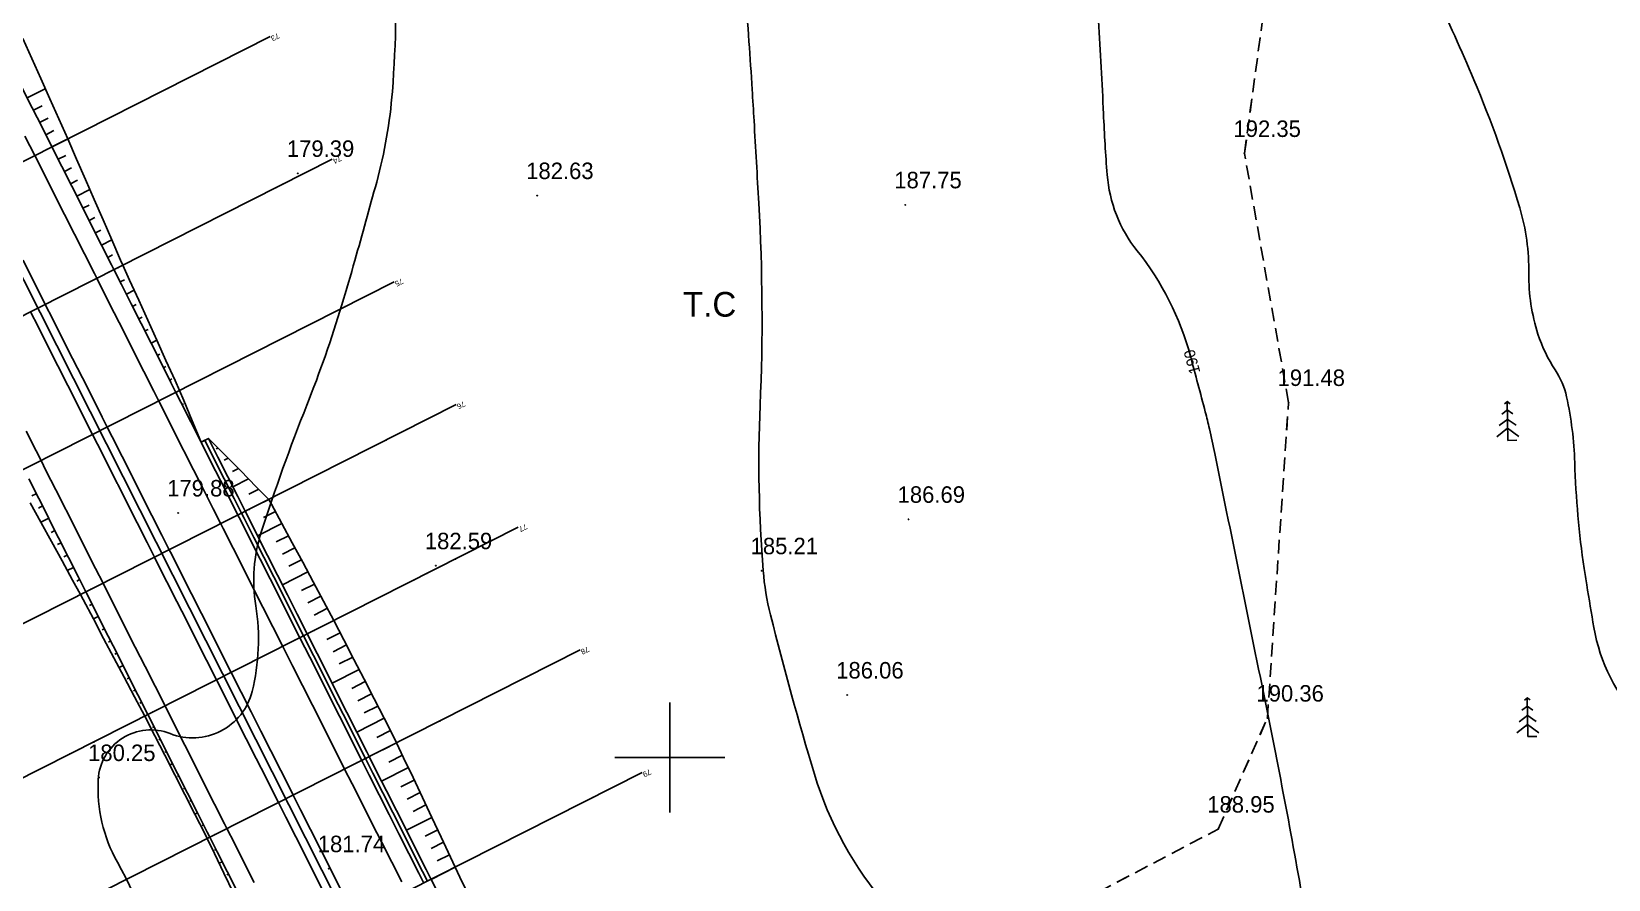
# Model space of a CAD drawing. Extents: x -83928 to -81707, y 15464 to 18601.
# Drawn here: x -82916.1 to -82629.2, y 16777.8 to 16932 of the extents above; entities that cross this region are included whole.
import ezdxf
from ezdxf.enums import TextEntityAlignment as Align

# ---------------------------------------------------------------- set-up
doc = ezdxf.new("R2010")
doc.units = 0
doc.header["$MEASUREMENT"] = 0
doc.linetypes.add('INTERROMPU', pattern=[0.75, 0.5, -0.25])
for name, color, linetype in [('ALT', 7, 'Continuous'), ('ASSIETTE', 3, 'Continuous'), ('AXE_EN_PLAN', 1, 'Continuous'), ('Carroyage 1', 7, 'Continuous'), ('CHAUSSEE_EXT', 5, 'Continuous'), ('CHAUSSEE_INT', 5, 'Continuous'), ('CNiv_1', 1, 'Continuous'), ('CONST', 7, 'Continuous'), ('Cotation CN', 6, 'Continuous'), ('FONDS_DE_FOSSE', 4, 'Continuous'), ('FOSSES', 3, 'Continuous'), ('LIMITE', 40, 'INTERROMPU'), ('PLATE-FORME', 6, 'Continuous'), ('POINTS', 3, 'Continuous'), ('POINTS_PROFILS', 1, 'Continuous'), ('PROFILS', 7, 'Continuous'), ('Talus', 5, 'Continuous'), ('USL', 2, 'Continuous')]:
    doc.layers.add(name, color=color, linetype=linetype)

# ---------------------------------------------------------------- blocks, each defined once
blk = doc.blocks.new('T10')
at = {"layer": 'USL'}
for p, q in [((0.02, 3.53), (-0.26, 3.33)), ((-0.02, 3.53), (0.26, 3.33)), ((0, 0), (0, 3.5)), ((0.02, 1.94), (-0.77, 1.36)), ((0.02, 2.78), (-0.5, 2.4)), ((-0.02, 2.78), (0.5, 2.4)), ((-0.02, 1.94), (0.77, 1.36)), ((-1, 0.34), (-0.02, 1.1)), ((-0.02, 1.1), (1.01, 0.34)), ((0, 0), (0.83, 0))]:
    blk.add_line(p, q, dxfattribs=at)
blk = doc.blocks.new('CotaCNiv')
at = {"invisible_edges": 15}
blk.add_3dface([(-0.5, -0.5), (0.5, -0.5), (0.5, 0.5), (-0.5, 0.5)], dxfattribs=at)
blk.add_3dface([(-0.5, -0.5), (0.5, -0.5), (0.5, 0.5), (-0.5, 0.5)], dxfattribs=at)
blk.add_attdef('ALTCNIV', text='', height=0.4).set_placement((0, 0), align=Align.MIDDLE)

msp = doc.modelspace()

# ---------------------------------------------------------------- linework, layer by layer
at = {"linetype": 'ByBlock'}
msp.add_open_spline([(-82842.57, 16834.87, 194.72), (-82842.58, 16834.88, 194.72), (-82842.6, 16834.88, 194.72), (-82842.62, 16834.89, 194.72)], degree=3, dxfattribs=at)
msp.add_open_spline([(-82842.57, 16834.87, 194.72), (-82842.58, 16834.88, 194.72), (-82842.6, 16834.88, 194.72), (-82842.62, 16834.89, 194.72)], degree=3, dxfattribs=at)
at = {"layer": 'ASSIETTE'}
for points in [[(-82917.73, 16930.77), (-82916.09, 16927.12), (-82914.45, 16923.47), (-82912.81, 16919.81), (-82911.17, 16916.16), (-82909.53, 16912.51), (-82907.93, 16908.83), (-82906.33, 16905.16), (-82904.73, 16901.49), (-82903.13, 16897.81), (-82901.53, 16894.14), (-82899.93, 16890.47), (-82899.53, 16889.55), (-82898.29, 16886.82), (-82896.63, 16883.17), (-82894.98, 16879.52), (-82893.33, 16875.88), (-82891.67, 16872.23), (-82890.02, 16868.59), (-82889.19, 16866.76), (-82888.42, 16864.91), (-82886.88, 16861.21), (-82885.34, 16857.5), (-82885.29, 16857.37), (-82883.95, 16858.05), (-82881.09, 16855.17), (-82878.13, 16852.19), (-82875.17, 16849.2), (-82872.94, 16846.96), (-82872.47, 16846.08), (-82870.58, 16842.56), (-82868.68, 16839.03), (-82866.79, 16835.51), (-82864.89, 16831.98), (-82863, 16828.46), (-82861.11, 16824.93), (-82859.28, 16821.38), (-82857.46, 16817.82), (-82855.63, 16814.26), (-82853.81, 16810.7), (-82851.98, 16807.14), (-82850.15, 16803.58), (-82849.7, 16802.69), (-82848.42, 16799.97), (-82846.71, 16796.36), (-82845, 16792.74), (-82843.3, 16789.12), (-82841.59, 16785.5), (-82839.88, 16781.88), (-82839.03, 16780.07), (-82838.17, 16778.26), (-82836.46, 16774.65)], [(-82916.38, 16846.3), (-82914.45, 16842.79), (-82914.38, 16842.67), (-82914.38, 16842.67), (-82912.52, 16839.29), (-82910.59, 16835.78), (-82908.66, 16832.27), (-82907.22, 16829.64), (-82906.75, 16828.76), (-82904.88, 16825.22), (-82903.02, 16821.68), (-82901.15, 16818.14), (-82899.28, 16814.6), (-82897.42, 16811.06), (-82895.55, 16807.53), (-82893.73, 16803.97), (-82891.91, 16800.41), (-82890.08, 16796.84), (-82888.26, 16793.28), (-82886.44, 16789.72), (-82884.61, 16786.16), (-82884.16, 16785.27), (-82882.85, 16782.57), (-82881.12, 16778.97), (-82879.38, 16775.36)]]:
    msp.add_lwpolyline(points, dxfattribs=at)
at = {"layer": 'AXE_EN_PLAN'}
msp.add_lwpolyline([(-83020.09, 17089.73), (-82519.61, 16099.44)], dxfattribs=at)
at = {"layer": 'Carroyage 1'}
for p, q in [((-82800, 16810), (-82800, 16790)), ((-82810, 16800), (-82790, 16800))]:
    msp.add_line(p, q, dxfattribs=at)
at = {"layer": 'CHAUSSEE_EXT'}
for points in [[(-82917.34, 16913.04), (-82915.54, 16909.47), (-82913.74, 16905.9), (-82911.93, 16902.33), (-82910.13, 16898.76), (-82908.32, 16895.19), (-82906.52, 16891.62), (-82904.71, 16888.05), (-82904.26, 16887.16), (-82902.91, 16884.48), (-82901.11, 16880.91), (-82899.3, 16877.34), (-82897.5, 16873.77), (-82895.69, 16870.2), (-82893.89, 16866.63), (-82892.99, 16864.84), (-82892.09, 16863.06), (-82890.28, 16859.49), (-82888.48, 16855.92), (-82888.41, 16855.8), (-82888.41, 16855.79), (-82886.67, 16852.35), (-82884.87, 16848.78), (-82883.06, 16845.21), (-82881.71, 16842.53), (-82881.26, 16841.64), (-82879.46, 16838.07), (-82877.65, 16834.5), (-82875.85, 16830.93), (-82874.04, 16827.36), (-82872.24, 16823.79), (-82870.43, 16820.22), (-82868.63, 16816.65), (-82866.83, 16813.08), (-82865.02, 16809.51), (-82863.22, 16805.94), (-82861.41, 16802.37), (-82859.61, 16798.8), (-82859.16, 16797.91), (-82857.8, 16795.23), (-82856, 16791.66), (-82854.2, 16788.09), (-82852.39, 16784.52), (-82850.59, 16780.95), (-82848.78, 16777.38)], [(-82917.11, 16859.37), (-82915.31, 16855.8), (-82914.41, 16854.02), (-82913.51, 16852.23), (-82911.7, 16848.66), (-82909.9, 16845.09), (-82909.83, 16844.97), (-82909.83, 16844.97), (-82908.09, 16841.52), (-82906.29, 16837.95), (-82904.48, 16834.38), (-82903.13, 16831.71), (-82902.68, 16830.81), (-82900.88, 16827.24), (-82899.07, 16823.67), (-82897.27, 16820.1), (-82895.46, 16816.53), (-82893.66, 16812.96), (-82891.85, 16809.39), (-82890.05, 16805.82), (-82888.25, 16802.25), (-82886.44, 16798.68), (-82884.64, 16795.11), (-82882.83, 16791.54), (-82881.03, 16787.97), (-82880.58, 16787.08), (-82879.22, 16784.4), (-82877.42, 16780.83), (-82875.62, 16777.26)]]:
    msp.add_lwpolyline(points, dxfattribs=at)
at = {"layer": 'CHAUSSEE_INT'}
for points in [[(-82917.69, 16890.45), (-82915.89, 16886.88), (-82914.09, 16883.31), (-82913.63, 16882.42), (-82912.28, 16879.74), (-82910.48, 16876.17), (-82908.67, 16872.6), (-82906.87, 16869.03), (-82905.06, 16865.46), (-82903.26, 16861.89), (-82902.36, 16860.11), (-82901.46, 16858.32), (-82899.65, 16854.75), (-82897.85, 16851.18), (-82897.79, 16851.06), (-82897.78, 16851.06), (-82896.04, 16847.61), (-82894.24, 16844.04), (-82892.44, 16840.47), (-82891.08, 16837.8), (-82890.63, 16836.9), (-82888.83, 16833.33), (-82887.02, 16829.76), (-82885.22, 16826.19), (-82883.41, 16822.62), (-82881.61, 16819.05), (-82879.81, 16815.48), (-82878, 16811.91), (-82876.2, 16808.34), (-82874.39, 16804.77), (-82872.59, 16801.2), (-82870.78, 16797.63), (-82868.98, 16794.06), (-82868.53, 16793.17), (-82867.18, 16790.49), (-82865.37, 16786.92), (-82863.57, 16783.35), (-82861.76, 16779.78), (-82859.96, 16776.21)], [(-82916.31, 16881.07), (-82914.96, 16878.39), (-82913.15, 16874.82), (-82911.35, 16871.25), (-82909.55, 16867.68), (-82907.74, 16864.11), (-82905.94, 16860.54), (-82905.04, 16858.76), (-82904.13, 16856.97), (-82902.33, 16853.4), (-82900.53, 16849.83), (-82900.46, 16849.71), (-82900.46, 16849.71), (-82898.72, 16846.26), (-82896.92, 16842.69), (-82895.11, 16839.12), (-82893.76, 16836.44), (-82893.31, 16835.55), (-82891.5, 16831.98), (-82889.7, 16828.41), (-82887.9, 16824.84), (-82886.09, 16821.27), (-82884.29, 16817.7), (-82882.48, 16814.13), (-82880.68, 16810.56), (-82878.87, 16806.99), (-82877.07, 16803.42), (-82875.27, 16799.85), (-82873.46, 16796.28), (-82871.66, 16792.71), (-82871.21, 16791.82), (-82869.85, 16789.14), (-82868.05, 16785.57), (-82866.25, 16782), (-82864.44, 16778.43), (-82862.64, 16774.86)]]:
    msp.add_lwpolyline(points, dxfattribs=at)
at = {"layer": 'CNiv_1'}
for points, elevation in [([(-82623.22, 16806.71, -0.151317), (-82631.83, 16823.67, -0.001596), (-82633.13, 16831.41, -0.004133), (-82633.6, 16834.4, -0.028923), (-82635.31, 16853.64, 0.046441), (-82636.8, 16865.6, 0.092043), (-82638.87, 16870.5, -0.067714), (-82642, 16877, -0.081547), (-82643.67, 16888.03, 0.07516), (-82645.33, 16900, 0.028249), (-82653.68, 16923.27, 0.02011), (-82668.5, 16954.67, 0.005118), (-82673.69, 16964.35, -0.012715), (-82675.71, 16968.29, -0.008847), (-82676.09, 16969.1, -0.003928), (-82676.9, 16970.97, -0.162724), (-82677.97, 16984.9, 0.037156), (-82675.36, 17000)], 195), ([(-82648.35, 17000, 0.0018), (-82649.25, 16980.56, 0.048343), (-82649.14, 16978.38, 0.066425), (-82648.8, 16977.22, 0.008847), (-82645, 16969, 0.017537), (-82632.83, 16945.96, -0.016387), (-82619.75, 16921.33, -0.029864)], 200), ([(-82892, 16757, 0.085617), (-82900.51, 16780.96, -0.142844), (-82904, 16796, -0.512346), (-82890.91, 16804.36, 0.453935), (-82876, 16812, 0.101852), (-82875.34, 16827.6, -0.118737), (-82874.33, 16841, -0.016596), (-82866.05, 16864.07, 0.021035), (-82859.67, 16882.33, 0.004407), (-82857.3, 16890.42, 0.002513), (-82853.33, 16904.67, 0.047412), (-82850.48, 16921.12, 0.029399), (-82850, 16948, 0.34512)], 180), ([(-82772.19, 16620.03, -0.004411), (-82774.5, 16628, -0.01321), (-82777.6, 16640.32, -0.037507), (-82778.25, 16644.75, -0.049748), (-82778.17, 16647.45, -0.013864), (-82776.67, 16657, -0.034716), (-82773.19, 16670.41, 0.052317), (-82771.2, 16679.4, 0.024209), (-82770.87, 16684.42, -0.016044), (-82770.5, 16692, -0.017103), (-82769.47, 16700.87, -0.005648), (-82765.14, 16727.57, -0.090359), (-82758.68, 16745.14, 0.127444), (-82755, 16758, 0.1878), (-82760.4, 16772.99, -0.106547), (-82773.67, 16797, -0.011347), (-82781.67, 16825.96, -0.041879), (-82783, 16834, -0.030743), (-82783.55, 16864.01, 0.025075), (-82783.8, 16900.8, 0.00022), (-82784.66, 16915.81, 0.000581), (-82785, 16921.5, 0.003092), (-82785.58, 16930.24, 0.00144), (-82787, 16949, 0.072815)], 185), ([(-82683.72, 16767.8, 0.008003), (-82691, 16807, 0.000554), (-82700.82, 16855.27, 0.005892), (-82701.8, 16859.8, 0.007578), (-82702.55, 16862.87, 0.002287), (-82705.25, 16873, 0.102159), (-82714.95, 16892.17, -0.149389), (-82720.4, 16906, -0.009002), (-82721.07, 16917.07, 0.00589), (-82722, 16934, 0.001227)], 190)]:
    msp.add_lwpolyline(points, format="xyb", dxfattribs=dict(at, elevation=elevation))
at = {"layer": 'FONDS_DE_FOSSE'}
for points in [[(-82917.73, 16930.77), (-82916.09, 16927.12), (-82914.45, 16923.47), (-82912.81, 16919.81), (-82911.17, 16916.16), (-82909.53, 16912.51), (-82907.93, 16908.83), (-82906.33, 16905.16), (-82904.73, 16901.49), (-82903.13, 16897.81), (-82901.53, 16894.14), (-82899.93, 16890.47), (-82899.53, 16889.55), (-82898.29, 16886.82), (-82896.63, 16883.17), (-82894.98, 16879.52), (-82893.33, 16875.88), (-82891.67, 16872.23), (-82890.02, 16868.59), (-82889.19, 16866.76), (-82888.42, 16864.91), (-82886.88, 16861.21), (-82885.34, 16857.5), (-82885.29, 16857.37), (-82884.62, 16857.71), (-82882.88, 16854.27), (-82881.08, 16850.7), (-82879.27, 16847.13), (-82877.92, 16844.45), (-82877.47, 16843.56), (-82875.66, 16839.99), (-82873.86, 16836.42), (-82872.05, 16832.85), (-82870.25, 16829.28), (-82868.45, 16825.71), (-82866.64, 16822.14), (-82864.84, 16818.57), (-82863.03, 16815), (-82861.23, 16811.43), (-82859.42, 16807.86), (-82857.62, 16804.29), (-82855.82, 16800.72), (-82855.36, 16799.82), (-82854.01, 16797.15), (-82852.21, 16793.58), (-82850.4, 16790.01), (-82848.6, 16786.44), (-82846.79, 16782.87), (-82844.99, 16779.3), (-82844.09, 16777.51)], [(-82916.38, 16846.3), (-82914.45, 16842.79), (-82914.38, 16842.67), (-82914.38, 16842.67), (-82912.52, 16839.29), (-82910.59, 16835.78), (-82908.66, 16832.27), (-82907.22, 16829.64), (-82906.75, 16828.76), (-82904.88, 16825.22), (-82903.02, 16821.68), (-82901.15, 16818.14), (-82899.28, 16814.6), (-82897.42, 16811.06), (-82895.55, 16807.53), (-82893.73, 16803.97), (-82891.91, 16800.41), (-82890.08, 16796.84), (-82888.26, 16793.28), (-82886.44, 16789.72), (-82884.61, 16786.16), (-82884.16, 16785.27), (-82882.85, 16782.57), (-82881.12, 16778.97), (-82879.38, 16775.36)]]:
    msp.add_lwpolyline(points, dxfattribs=at)
at = {"layer": 'FOSSES'}
for points in [[(-82917.73, 16930.77), (-82916.09, 16927.12), (-82914.45, 16923.47), (-82912.81, 16919.81), (-82911.17, 16916.16), (-82909.53, 16912.51), (-82907.93, 16908.83), (-82906.33, 16905.16), (-82904.73, 16901.49), (-82903.13, 16897.81), (-82901.53, 16894.14), (-82899.93, 16890.47), (-82899.53, 16889.55), (-82898.29, 16886.82), (-82896.63, 16883.17), (-82894.98, 16879.52), (-82893.33, 16875.88), (-82891.67, 16872.23), (-82890.02, 16868.59), (-82889.19, 16866.76), (-82888.42, 16864.91), (-82886.88, 16861.21), (-82885.34, 16857.5), (-82885.29, 16857.37), (-82883.95, 16858.05), (-82882.21, 16854.61), (-82880.41, 16851.04), (-82878.6, 16847.47), (-82877.25, 16844.79), (-82876.8, 16843.9), (-82874.99, 16840.33), (-82873.19, 16836.76), (-82871.38, 16833.19), (-82869.58, 16829.62), (-82867.78, 16826.05), (-82865.97, 16822.48), (-82864.17, 16818.91), (-82862.36, 16815.34), (-82860.56, 16811.77), (-82858.76, 16808.2), (-82856.95, 16804.63), (-82855.15, 16801.06), (-82854.7, 16800.16), (-82853.34, 16797.49), (-82851.54, 16793.92), (-82849.73, 16790.35), (-82847.93, 16786.78), (-82846.13, 16783.21), (-82844.32, 16779.64), (-82843.42, 16777.85), (-82842.52, 16776.07)], [(-82916.38, 16846.3), (-82914.45, 16842.79), (-82914.38, 16842.67), (-82914.38, 16842.67), (-82912.52, 16839.29), (-82910.59, 16835.78), (-82908.66, 16832.27), (-82907.22, 16829.64), (-82906.75, 16828.76), (-82904.88, 16825.22), (-82903.02, 16821.68), (-82901.15, 16818.14), (-82899.28, 16814.6), (-82897.42, 16811.06), (-82895.55, 16807.53), (-82893.73, 16803.97), (-82891.91, 16800.41), (-82890.08, 16796.84), (-82888.26, 16793.28), (-82886.44, 16789.72), (-82884.61, 16786.16), (-82884.16, 16785.27), (-82882.85, 16782.57), (-82881.12, 16778.97), (-82879.38, 16775.36)]]:
    msp.add_lwpolyline(points, dxfattribs=at)
at = {"layer": 'LIMITE', "linetype": 'INTERROMPU', "ltscale": 5, "extrusion": (0.000932032, -0.005533, 0.999984)}
for p, q in [((-82695.41, 16909.87, 193.34), (-82687.51, 16968.25, 193.66)), ((-82687.4, 16864.58, 193.09), (-82695.41, 16909.87, 193.34)), ((-82691.24, 16807.17, 192.77), (-82687.4, 16864.58, 193.09)), ((-82700.18, 16786.98, 192.67), (-82691.24, 16807.17, 192.77)), ((-82755.14, 16758.15, 192.56), (-82700.18, 16786.98, 192.67))]:
    msp.add_line(p, q, dxfattribs=at)
at = {"layer": 'LIMITE', "linetype": 'INTERROMPU', "ltscale": 5, "extrusion": (0.000932032, -0.005533, 0.999984), "elevation": 22.71}
for points in [[(-82687.54, 16864.96), (-82695.56, 16910.25), (-82687.65, 16968.63), (-82679.18, 17000.39)], [(-82802.76, 16594.01), (-82800.11, 16656.62), (-82787.5, 16689.98), (-82772.87, 16732.35), (-82755.28, 16758.53), (-82700.33, 16787.37), (-82691.39, 16807.55), (-82687.54, 16864.96)]]:
    msp.add_lwpolyline(points, dxfattribs=at)
at = {"layer": 'PLATE-FORME'}
for points in [[(-82917.83, 16921.76), (-82916.02, 16918.19), (-82914.22, 16914.62), (-82912.42, 16911.05), (-82910.61, 16907.48), (-82908.81, 16903.91), (-82907, 16900.34), (-82905.2, 16896.77), (-82903.4, 16893.2), (-82901.59, 16889.63), (-82901.14, 16888.74), (-82899.79, 16886.06), (-82897.98, 16882.49), (-82896.18, 16878.92), (-82894.37, 16875.35), (-82892.57, 16871.78), (-82890.77, 16868.21), (-82889.86, 16866.42), (-82888.96, 16864.64), (-82887.16, 16861.07), (-82885.35, 16857.5), (-82885.29, 16857.37), (-82885.29, 16857.37), (-82883.55, 16853.93), (-82881.74, 16850.36), (-82879.94, 16846.79), (-82878.59, 16844.11), (-82878.14, 16843.22), (-82876.33, 16839.65), (-82874.53, 16836.08), (-82872.72, 16832.51), (-82870.92, 16828.94), (-82869.11, 16825.37), (-82867.31, 16821.8), (-82865.51, 16818.23), (-82863.7, 16814.66), (-82861.9, 16811.09), (-82860.09, 16807.52), (-82858.29, 16803.95), (-82856.49, 16800.38), (-82856.03, 16799.49), (-82854.68, 16796.81), (-82852.88, 16793.24), (-82851.07, 16789.67), (-82849.27, 16786.1), (-82847.46, 16782.53), (-82845.66, 16778.96), (-82844.76, 16777.17)], [(-82916.63, 16850.66), (-82914.82, 16847.09), (-82913.02, 16843.52), (-82912.96, 16843.39), (-82912.96, 16843.39), (-82911.22, 16839.95), (-82909.41, 16836.38), (-82907.61, 16832.81), (-82906.25, 16830.13), (-82905.8, 16829.24), (-82904, 16825.67), (-82902.19, 16822.1), (-82900.39, 16818.53), (-82898.59, 16814.96), (-82896.78, 16811.39), (-82894.98, 16807.82), (-82893.17, 16804.25), (-82891.37, 16800.68), (-82889.57, 16797.11), (-82887.76, 16793.54), (-82885.96, 16789.97), (-82884.15, 16786.4), (-82883.7, 16785.5), (-82882.35, 16782.83), (-82880.54, 16779.26), (-82878.74, 16775.69)]]:
    msp.add_lwpolyline(points, dxfattribs=at)
at = {"layer": 'POINTS', "extrusion": (0.002059, -0.012217, 0.999923)}
for centre in [(-82695.64, 16908.9, -182.42), (-82867.9, 16905.28, -182.42), (-82824.35, 16901.24, -182.42), (-82757.36, 16899.55, -182.42), (-82687.62, 16863.61, -182.42), (-82889.68, 16843.51, -182.42), (-82756.76, 16842.35, -182.42), (-82842.79, 16833.91, -182.42), (-82783.51, 16833, -182.42), (-82767.93, 16810.4, -182.42), (-82691.47, 16806.2, -182.42), (-82904.07, 16795.39, -182.42), (-82700.41, 16786.01, -182.42), (-82862.27, 16778.81, -182.42)]:
    msp.add_circle(centre, 0.05, dxfattribs=at)
at = {"layer": 'POINTS_PROFILS'}
for p in [(-82881.63, 16926.61), (-82891.33, 16921.7), (-82913.31, 16910.6), (-82912.42, 16911.05), (-82909.53, 16912.51), (-82915.54, 16909.47), (-82871.65, 16903.64), (-82870.35, 16904.3), (-82902.03, 16888.28), (-82901.14, 16888.74), (-82899.53, 16889.55), (-82904.26, 16887.16), (-82913.63, 16882.42), (-82859.07, 16881.99), (-82914.97, 16881.74), (-82859.93, 16881.55), (-82883.68, 16869.55), (-82892.99, 16864.84), (-82890.76, 16865.97), (-82889.86, 16866.42), (-82889.19, 16866.76), (-82903.7, 16859.43), (-82902.36, 16860.11), (-82847.8, 16859.67), (-82905.04, 16858.76), (-82851.56, 16857.77), (-82914.41, 16854.02), (-82877.69, 16844.56), (-82877.25, 16844.79), (-82876.51, 16845.16), (-82872.94, 16846.96), (-82881.71, 16842.53), (-82879.48, 16843.66), (-82878.59, 16844.11), (-82878.14, 16844.34), (-82893.76, 16836.44), (-82892.42, 16837.12), (-82891.08, 16837.8), (-82838.97, 16836.12), (-82836.52, 16837.36), (-82844.18, 16833.49), (-82841.78, 16834.7), (-82905.36, 16830.58), (-82903.13, 16831.71), (-82846.55, 16832.29), (-82907.22, 16829.64), (-82906.25, 16830.13), (-82861.11, 16824.93), (-82867.31, 16821.8), (-82866.86, 16822.02), (-82866.42, 16822.25), (-82865.97, 16822.48), (-82864.68, 16823.13), (-82870.43, 16820.22), (-82868.2, 16821.35), (-82882.48, 16814.13), (-82881.14, 16814.81), (-82879.81, 16815.48), (-82825.24, 16815.05), (-82895.55, 16807.53), (-82894.98, 16807.82), (-82894.09, 16808.27), (-82891.85, 16809.39), (-82841.83, 16806.66), (-82904.8, 16802.85), (-82849.7, 16802.69), (-82909.17, 16800.64), (-82907.53, 16801.47), (-82856.93, 16799.04), (-82856.03, 16799.49), (-82855.59, 16799.71), (-82855.14, 16799.94), (-82854.7, 16800.16), (-82853.27, 16800.88), (-82859.16, 16797.91), (-82868.53, 16793.17), (-82871.21, 16791.82), (-82869.87, 16792.5), (-82813.97, 16792.74), (-82884.16, 16785.27), (-82883.7, 16785.5), (-82882.81, 16785.95), (-82880.58, 16787.08), (-82839.03, 16780.07), (-82843.42, 16777.85), (-82842.6, 16778.27)]:
    msp.add_point(p, dxfattribs=at)
at = {"layer": 'PROFILS'}
for points in [[(-82979.8, 16876.99), (-82872.7, 16931.12)], [(-82968.52, 16854.68), (-82861.42, 16908.81)], [(-82957.25, 16832.37), (-82850.15, 16886.5)], [(-82945.97, 16810.06), (-82838.87, 16864.18)], [(-82934.69, 16787.74), (-82827.59, 16841.87)], [(-82923.42, 16765.43), (-82816.32, 16819.56)], [(-82912.14, 16743.12), (-82805.04, 16797.25)]]:
    msp.add_lwpolyline(points, dxfattribs=at)
at = {"layer": 'Talus'}
for points in [[(-82916.93, 16919.97), (-82913.63, 16921.64)], [(-82915.8, 16917.74), (-82914.2, 16918.55)], [(-82914.67, 16915.51), (-82913.13, 16916.29)], [(-82913.54, 16913.28), (-82912.05, 16914.03)], [(-82912.42, 16911.05), (-82909.53, 16912.51)], [(-82911.29, 16908.82), (-82909.91, 16909.51)], [(-82910.16, 16906.59), (-82908.85, 16907.25)], [(-82909.03, 16904.35), (-82907.78, 16904.99)], [(-82907.91, 16902.12), (-82905.53, 16903.32)], [(-82906.78, 16899.89), (-82905.65, 16900.46)], [(-82905.65, 16897.66), (-82904.59, 16898.2)], [(-82904.52, 16895.43), (-82903.53, 16895.93)], [(-82903.4, 16893.2), (-82901.53, 16894.14)], [(-82902.27, 16890.97), (-82901.4, 16891.41)], [(-82901.14, 16888.74), (-82900.33, 16889.14)], [(-82900.01, 16886.5), (-82899.25, 16886.89)], [(-82898.88, 16884.27), (-82897.46, 16884.99)], [(-82897.76, 16882.04), (-82897.09, 16882.38)], [(-82896.63, 16879.81), (-82896.01, 16880.12)], [(-82895.5, 16877.58), (-82894.93, 16877.87)], [(-82894.37, 16875.35), (-82893.33, 16875.88)], [(-82893.25, 16873.12), (-82892.77, 16873.36)], [(-82892.12, 16870.89), (-82891.69, 16871.1)], [(-82890.99, 16868.65), (-82890.61, 16868.85)], [(-82889.86, 16866.42), (-82889.19, 16866.76)], [(-82888.74, 16864.19), (-82888.48, 16864.32)], [(-82887.61, 16861.96), (-82887.44, 16862.05)], [(-82886.48, 16859.73), (-82886.39, 16859.77)], [(-82885.35, 16857.5), (-82885.34, 16857.5)], [(-82882.2, 16856.29), (-82882.54, 16856.12)], [(-82880.35, 16854.42), (-82881.06, 16854.07)], [(-82878.5, 16852.56), (-82879.57, 16852.02)], [(-82876.65, 16850.69), (-82879.5, 16849.25)], [(-82915.28, 16847.98), (-82916.07, 16847.58)], [(-82874.8, 16848.83), (-82876.59, 16847.92)], [(-82914.15, 16845.75), (-82914.9, 16845.37)], [(-82872.94, 16846.96), (-82875.1, 16845.88)], [(-82871.76, 16844.76), (-82873.94, 16843.66)], [(-82913.02, 16843.52), (-82914.45, 16842.79)], [(-82870.58, 16842.56), (-82874.99, 16840.33)], [(-82911.89, 16841.28), (-82912.57, 16840.94)], [(-82910.77, 16839.05), (-82911.4, 16838.73)], [(-82869.39, 16840.35), (-82871.63, 16839.22)], [(-82909.64, 16836.82), (-82910.24, 16836.52)], [(-82868.21, 16838.15), (-82870.47, 16837.01)], [(-82867.03, 16835.95), (-82869.32, 16834.79)], [(-82908.51, 16834.59), (-82909.63, 16834.03)], [(-82865.84, 16833.75), (-82870.48, 16831.4)], [(-82907.38, 16832.36), (-82907.9, 16832.1)], [(-82864.66, 16831.54), (-82867.01, 16830.36)], [(-82906.25, 16830.13), (-82906.74, 16829.89)], [(-82905.13, 16827.9), (-82905.59, 16827.66)], [(-82863.47, 16829.34), (-82865.85, 16828.14)], [(-82904, 16825.67), (-82904.88, 16825.22)], [(-82861.11, 16824.93), (-82865.97, 16822.48)], [(-82862.29, 16827.14), (-82864.69, 16825.92)], [(-82902.87, 16823.43), (-82903.29, 16823.22)], [(-82859.97, 16822.71), (-82862.4, 16821.48)], [(-82901.74, 16821.2), (-82902.15, 16821)], [(-82900.62, 16818.97), (-82901, 16818.78)], [(-82858.82, 16820.49), (-82861.27, 16819.25)], [(-82899.49, 16816.74), (-82900.22, 16816.37)], [(-82856.54, 16816.04), (-82861.46, 16813.55)], [(-82857.68, 16818.26), (-82860.14, 16817.02)], [(-82898.36, 16814.51), (-82898.71, 16814.34)], [(-82855.4, 16813.81), (-82857.87, 16812.57)], [(-82897.23, 16812.28), (-82897.56, 16812.11)], [(-82854.26, 16811.59), (-82856.73, 16810.34)], [(-82896.11, 16810.05), (-82896.41, 16809.89)], [(-82894.98, 16807.82), (-82895.55, 16807.53)], [(-82853.12, 16809.36), (-82855.6, 16808.11)], [(-82893.85, 16805.58), (-82894.13, 16805.44)], [(-82851.98, 16807.14), (-82856.95, 16804.63)], [(-82850.84, 16804.91), (-82853.33, 16803.65)], [(-82892.72, 16803.35), (-82893, 16803.21)], [(-82849.7, 16802.69), (-82852.2, 16801.43)], [(-82891.6, 16801.12), (-82891.86, 16800.99)], [(-82890.47, 16798.89), (-82890.99, 16798.63)], [(-82848.63, 16800.43), (-82851.1, 16799.18)], [(-82889.34, 16796.66), (-82889.6, 16796.53)], [(-82847.56, 16798.16), (-82852.44, 16795.7)], [(-82846.5, 16795.9), (-82848.91, 16794.69)], [(-82888.21, 16794.43), (-82888.46, 16794.3)], [(-82845.43, 16793.64), (-82847.81, 16792.44)], [(-82887.08, 16792.2), (-82887.33, 16792.07)], [(-82844.36, 16791.38), (-82846.71, 16790.19)], [(-82885.96, 16789.97), (-82886.44, 16789.72)], [(-82884.83, 16787.73), (-82885.06, 16787.62)], [(-82843.3, 16789.12), (-82847.93, 16786.78)], [(-82883.7, 16785.5), (-82883.93, 16785.39)], [(-82842.23, 16786.86), (-82844.52, 16785.7)], [(-82841.16, 16784.59), (-82843.42, 16783.45)], [(-82882.57, 16783.27), (-82882.82, 16783.15)], [(-82840.1, 16782.33), (-82842.32, 16781.21)], [(-82881.45, 16781.04), (-82881.99, 16780.77)], [(-82880.32, 16778.81), (-82880.61, 16778.66)], [(-82839.03, 16780.07), (-82843.42, 16777.85)]]:
    msp.add_lwpolyline(points, dxfattribs=at)

# ---------------------------------------------------------------- block references
at = {"extrusion": (0.000932032, -0.005533, 0.999984), "xscale": 2.000000000010331, "yscale": 1.999999999992818, "zscale": 2.000000000000016, "rotation": 0.6767476860794991}
for p in [(-82647.48, 16857.05, -162.28), (-82643.84, 16803.17, -162.28)]:
    msp.add_blockref('T10', p, dxfattribs=at)
at = {"layer": 'Cotation CN'}
ref = msp.add_blockref('CotaCNiv', (-82704.97, 16871.96, 10190), dxfattribs=dict(at, xscale=5.33333333333914, yscale=3, rotation=105.1176285954105))
ref.add_attrib('ALTCNIV', '190', dxfattribs={"height": 2, "rotation": 105.1176}).set_placement((-82704.97, 16871.96, 190), align=Align.MIDDLE_CENTER)

# ---------------------------------------------------------------- texts
at = {"layer": 'ALT', "extrusion": (0.002059, -0.012217, 0.999923)}
for s, p in [('192.35', (-82697.64, 16911.9, -182.42)), ('179.39', (-82869.9, 16908.28, -182.42)), ('182.63', (-82826.35, 16904.24, -182.42)), ('187.75', (-82759.36, 16902.56, -182.42)), ('191.48', (-82689.62, 16866.61, -182.42)), ('179.88', (-82891.68, 16846.51, -182.42)), ('186.69', (-82758.76, 16845.36, -182.42)), ('182.59', (-82844.79, 16836.91, -182.42)), ('185.21', (-82785.51, 16836, -182.42)), ('186.06', (-82769.93, 16813.4, -182.42)), ('190.36', (-82693.46, 16809.2, -182.42)), ('180.25', (-82906.07, 16798.39, -182.42)), ('188.95', (-82702.41, 16789.01, -182.42)), ('181.74', (-82864.27, 16781.81, -182.42))]:
    msp.add_text(s, height=3, rotation=359.9958, dxfattribs=at).set_placement(p)
at = {"layer": 'CONST', "linetype": 'ByBlock', "extrusion": (0.000932032, -0.005533, 0.999984)}
msp.add_text('T.C', height=4.5, rotation=0.0032, dxfattribs=at).set_placement((-82797.56, 16879.54, -162.28))
at = {"layer": 'PROFILS'}
for s, p in [(' 73', (-82872.7, 16931.12)), (' 74', (-82861.42, 16908.81)), (' 75', (-82850.15, 16886.5)), (' 76', (-82838.87, 16864.18)), (' 77', (-82827.59, 16841.87)), (' 78', (-82816.32, 16819.56)), (' 79', (-82805.04, 16797.25))]:
    msp.add_text(s, height=1, rotation=206.8115, dxfattribs=at).set_placement(p, align=Align.RIGHT)

doc.saveas('drawing.dxf')
